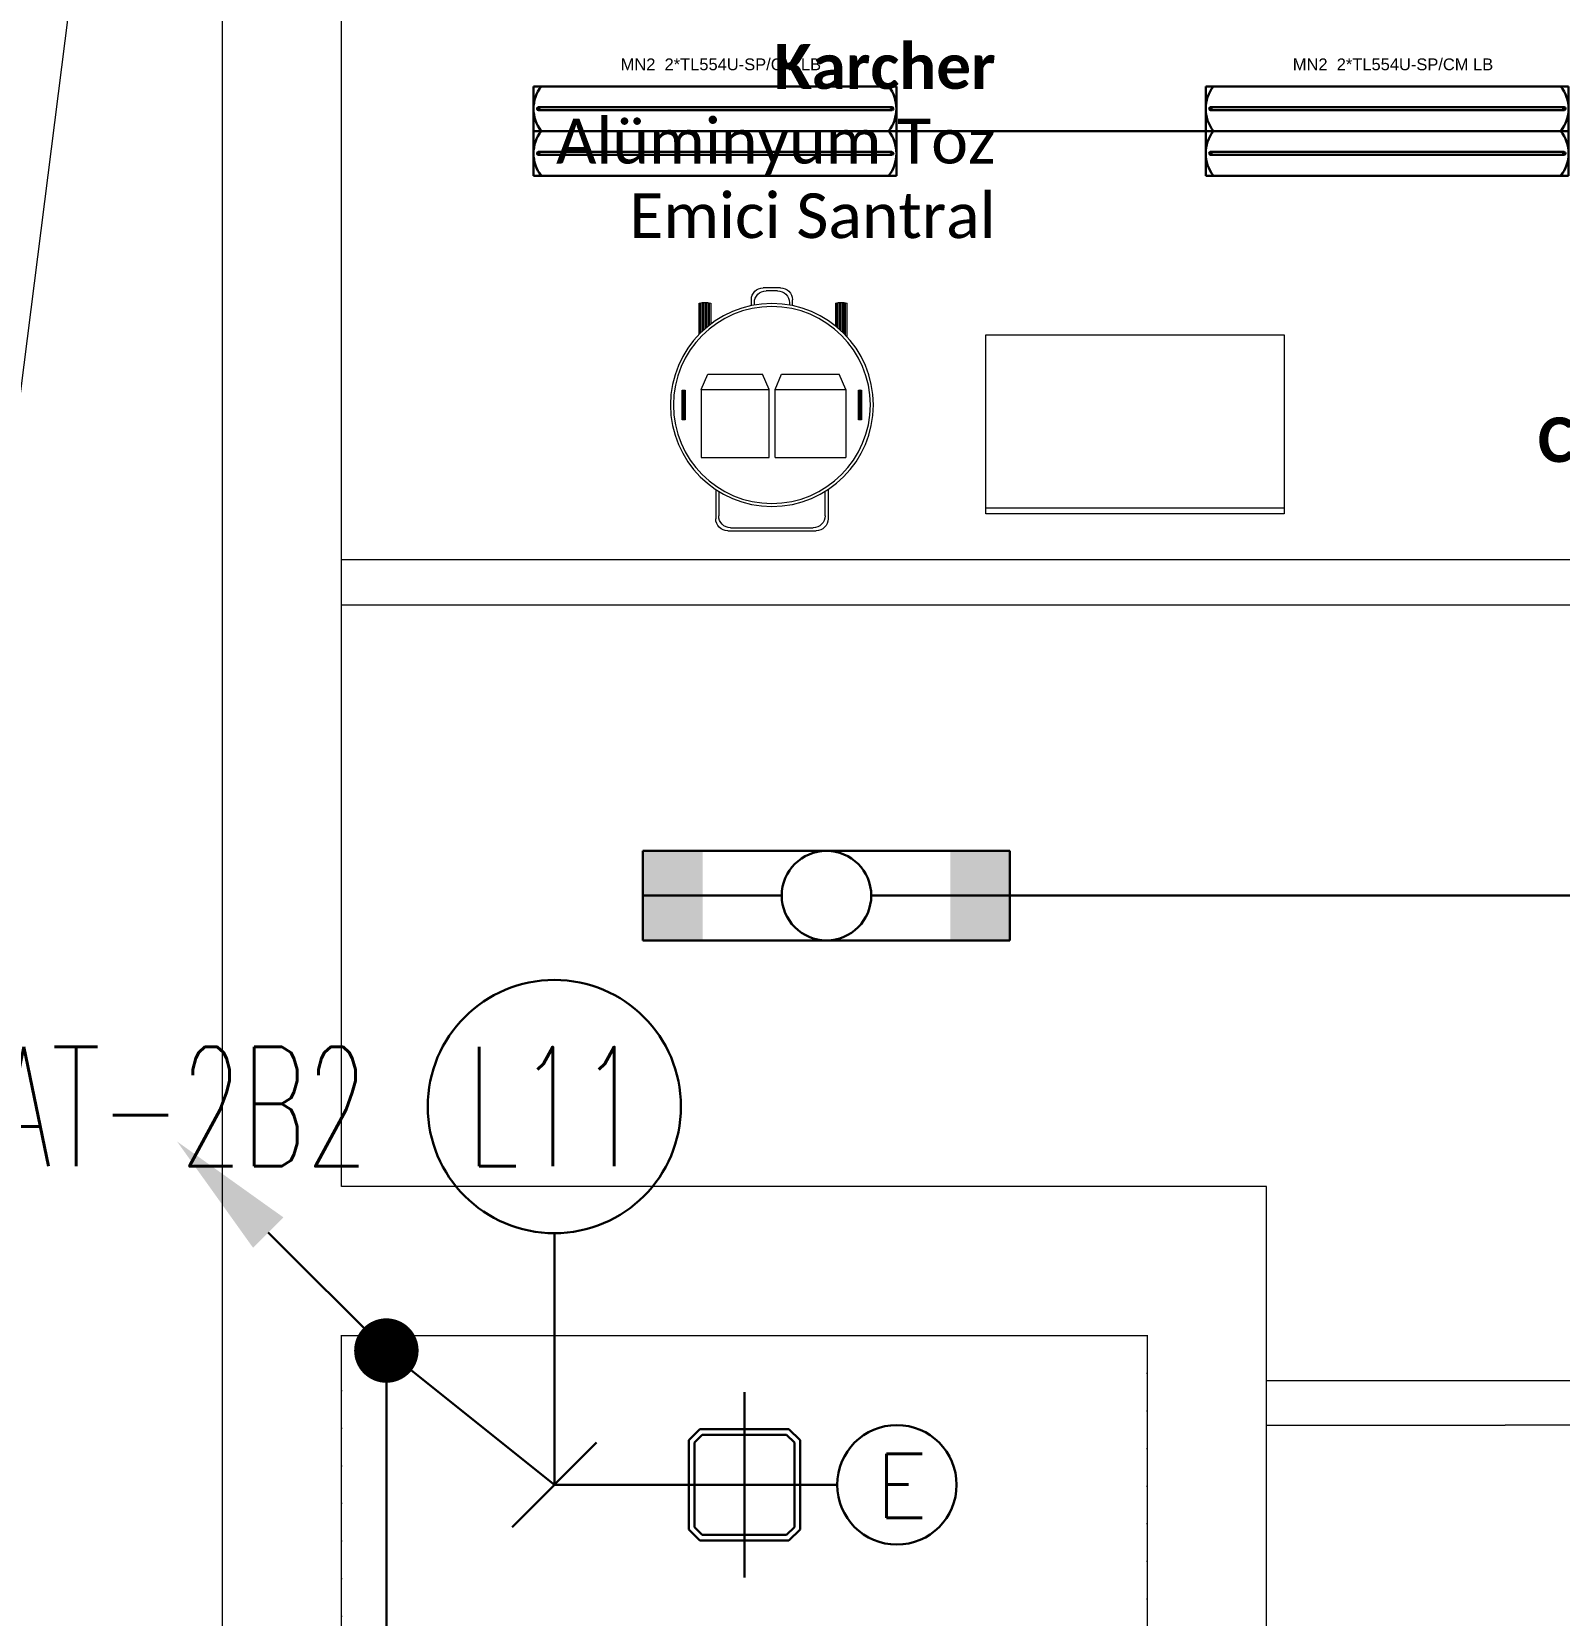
# Model space of a CAD drawing. Header units: metres. Extents: x -13316 to 152404, y -3899 to 30226.
# Drawn here: x 1116 to 1628, y 3456 to 3987 of the extents above; entities that cross this region are included whole.
import ezdxf
from ezdxf.enums import TextEntityAlignment as Align

# ---------------------------------------------------------------- set-up
doc = ezdxf.new("R2010")
doc.units = ezdxf.units.M
doc.header["$LTSCALE"] = 100
doc.header["$MEASUREMENT"] = 0
doc.linetypes.add('DOT2', pattern=[0.125, 0, -0.125])
doc.layers.get('0').update_dxf_attribs({"color": 9, "lineweight": 9})
for name, color, linetype, lineweight in [('00', 9, 'Continuous', 9), ('01', 9, 'Continuous', 9), ('06D', 9, 'Continuous', 9), ('20', 9, 'DOT2', 9), ('E-2x18(W) PL DOWNLIGHT ARMATÜR (SIVAÜSTÜ)', 7, 'Continuous', 30), ('E-2x36 W SIVAÜSTÜ FLUORESAN ARMATÜR (ETANŞ)', 7, 'Continuous', 30), ('E-2x54 W SIVAÜSTÜ FLUORESAN YÜKSEK TAVAN ARMATÜRÜ', 7, 'Continuous', 30), ('E-ACİL AYDINLATMA KİTİ', 7, 'Continuous', 30), ('E-KABLO', 7, 'Continuous', 30), ('E-LINYE', 7, 'Continuous', 30), ('E-YUKARI ÇIKAN HAT', 7, 'Continuous', 30)]:
    doc.layers.add(name, color=color, linetype=linetype, lineweight=lineweight)
doc.styles.add('Arial', font='arial.ttf', dxfattribs={"height": 2.5})
doc.styles.add('E-YAZI', font='txttw.shx')
doc.styles.add('MuuM_TEXT-STANDART', font='ARIALN.TTF')

# ---------------------------------------------------------------- blocks, each defined once
blk = doc.blocks.new('100_2x36 W SIVAÜSTÜ FLUORESAN ARMATÜR (ETANŞ)')
at = {"layer": 'E-2x36 W SIVAÜSTÜ FLUORESAN ARMATÜR (ETANŞ)', "color": 4}
for p, q in [((-6.15, 1.5), (6.15, 1.5)), ((-6.15, 1.5), (-6.15, -1.5)), ((6.15, 1.5), (6.15, -1.5)), ((-1.5, 0), (-6.15, 0)), ((1.5, 0), (6.15, 0)), ((-6.15, -1.5), (6.15, -1.5))]:
    blk.add_line(p, q, dxfattribs=at)
blk.add_circle((0, 0), 1.5, dxfattribs=at)
for points in [[(-4.15, 1.5), (-4.15, -1.5), (-6.15, 1.5), (-6.15, -1.5)], [(4.15, 1.5), (4.15, -1.5), (6.15, 1.5), (6.15, -1.5)]]:
    blk.add_solid(points, dxfattribs=at)
blk = doc.blocks.new('2x54 W SIVAÜSTÜ FLUORESAN YÜKSEK TAVAN ARMATÜRÜ')
at = {"layer": 'E-2x54 W SIVAÜSTÜ FLUORESAN YÜKSEK TAVAN ARMATÜRÜ', "color": 4}
for p, q in [((-60.8, 15), (-60.8, -15)), ((-60.8, 15), (60.8, 15)), ((60.8, 15), (60.8, 0)), ((-60, 0), (-15, 0)), ((15, 0), (60, 0)), ((60.8, 0), (60.8, -15)), ((-60.8, -15), (60.8, -15))]:
    blk.add_line(p, q, dxfattribs=at)
at = {"layer": 'E-2x54 W SIVAÜSTÜ FLUORESAN YÜKSEK TAVAN ARMATÜRÜ', "color": 7}
for p, q in [((-59.27, 8.01), (59.32, 8.01)), ((-59.16, 7.01), (59.44, 7)), ((-60.8, 0), (60.8, 0)), ((-59.27, -6.99), (59.32, -6.99)), ((-59.16, -7.99), (59.44, -8))]:
    blk.add_line(p, q, dxfattribs=at)
for centre in [(-59.23, 7.63), (-59.23, 7.33), (59.36, 7.63), (59.36, 7.33), (-59.23, -7.37), (-59.23, -7.67), (59.36, -7.37), (59.36, -7.67)]:
    blk.add_circle(centre, 0.11, dxfattribs=at)
for centre, radius, start, end in [((-48.66, 7.5), 12.14, 141.86, 218.14), ((48.66, 7.5), 12.14, 321.86, 38.14), ((-59.12, 7.51), 0.515, 106.8674, 266.7612), ((-59.32, 7.49), 0.519, 289.2244, 84.4042), ((59.47, 7.51), 0.515, 106.8674, 266.7612), ((59.27, 7.49), 0.519, 289.2244, 84.4042), ((-48.66, -7.5), 12.14, 141.86, 218.14), ((48.66, -7.5), 12.14, 321.86, 38.14), ((-59.12, -7.49), 0.515, 106.8674, 266.7612), ((-59.32, -7.51), 0.519, 289.2244, 84.4042), ((59.47, -7.49), 0.515, 106.8674, 266.7612), ((59.27, -7.51), 0.519, 289.2244, 84.4042)]:
    blk.add_arc(centre, radius, start, end, dxfattribs=at)
at = {"layer": 'E-2x54 W SIVAÜSTÜ FLUORESAN YÜKSEK TAVAN ARMATÜRÜ', "color": 7, "style": 'Arial'}
blk.add_text('MN2  2*TL554U-SP/CM LB', height=3.9508, dxfattribs=at).set_placement((-31.61, 20.4))
blk = doc.blocks.new('100_YUKARI ÇIKAN HAT')
at = {"layer": 'E-YUKARI ÇIKAN HAT', "color": 3, "linetype": 'Continuous'}
blk.add_line((2.472, 2.471), (0, 0), dxfattribs=at)
at = {"layer": 'E-YUKARI ÇIKAN HAT', "color": 4, "linetype": 'Continuous', "const_width": 0.675}
blk.add_lwpolyline([(-0.338, 0, 1), (0.337, 0, 1)], format="xyb", close=True, dxfattribs=at)
at = {"layer": 'E-YUKARI ÇIKAN HAT', "color": 3, "linetype": 'Continuous'}
blk.add_solid([(2.154, 2.789), (2.79, 2.152), (4.382, 4.379)], dxfattribs=at)
blk = doc.blocks.new('100_2x18(W) PL DOWNLIGHT ARMATÜR (SIVAÜSTÜ)')
at = {"layer": 'E-2x18(W) PL DOWNLIGHT ARMATÜR (SIVAÜSTÜ)', "color": 4, "ltscale": 0.4}
for q in [(0, 25), (0, 25), (-25, 0), (-25, 0), (0, -25), (25, 0), (0, -25), (25, 0)]:
    blk.add_line((0, 0), q, dxfattribs=at)
at = {"layer": 'E-2x18(W) PL DOWNLIGHT ARMATÜR (SIVAÜSTÜ)', "color": 4}
for p, q in [((-12, 15), (-15, 12)), ((-11.38, 13.5), (-13.5, 11.38)), ((12, 15), (-12, 15)), ((11.38, 13.5), (-11.38, 13.5)), ((13.5, 11.38), (11.38, 13.5)), ((15, 12), (12, 15)), ((-15, 12), (-15, -12)), ((-13.5, 11.38), (-13.5, -11.38)), ((13.5, -11.38), (13.5, 11.38)), ((15, -12), (15, 12)), ((-15, -12), (-12, -15)), ((-13.5, -11.38), (-11.38, -13.5)), ((11.38, -13.5), (13.5, -11.38)), ((12, -15), (15, -12)), ((-12, -15), (12, -15)), ((-11.38, -13.5), (11.38, -13.5))]:
    blk.add_line(p, q, dxfattribs=at)
blk = doc.blocks.new('100_ACİL AYDINLATMA KİTİ')
at = {"layer": 'E-ACİL AYDINLATMA KİTİ', "color": 3}
blk.add_circle((0, 0), 1.251, dxfattribs=at)
at = {"layer": 'E-ACİL AYDINLATMA KİTİ', "color": 3, "style": 'E-YAZI'}
blk.add_text('E', height=1.34, dxfattribs=at).set_placement((-0.448, -0.694))
blk = doc.blocks.new('2.bod.sitatik')
at = {"layer": '01'}
blk.add_lwpolyline([(860, -6150), (900, -6150), (900, -6150), (900, -6150), (900, -5400), (1170, -5400), (1170, -5950), (1170, -5950), (1170, -5950), (1210, -5950), (1210, -5350), (900, -5350), (900, -4630), (860, -4630)], close=True, dxfattribs=at)
blk = doc.blocks.new('p-mekanik_karcher')
at = {"lineweight": 0}
h = blk.add_hatch(dxfattribs=at)
h.set_pattern_fill('JIS_LC_8', color=256, scale=0.05, angle=-90, style=0)
h.set_pattern_definition([(315, (833.43465, 273.1912), (0.27577164, 0.27577164), []), (315, (833.43465, 273.1712), (0.27577164, 0.27577164), [])])
h.paths.add_polyline_path([(572.3, -35.49), (577.3, -35.49), (577.3, -34.49), (572.3, -34.49), (567.3, -34.49), (567.3, -35.49)])
h = blk.add_hatch(dxfattribs=at)
h.set_pattern_fill('JIS_LC_8', color=256, scale=0.05, angle=-90, style=0)
h.set_pattern_definition([(315, (833.43465, 214.17962), (0.27577164, 0.27577164), []), (315, (833.43465, 214.15962), (0.27577164, 0.27577164), [])])
h.paths.add_polyline_path([(572.3, -94.5), (577.3, -94.5), (577.3, -93.5), (572.3, -93.5), (567.3, -93.5), (567.3, -94.5)])
for p, q in [((546.71, -42.12), (537.91, -42.12)), ((547.16, -41.62), (537.92, -41.62)), ((547.62, -41.12), (537.97, -41.12)), ((548.11, -40.62), (538.05, -40.62)), ((548.61, -40.12), (538.17, -40.12)), ((546.28, -42.62), (537.93, -42.62)), ((545.87, -43.12), (537.98, -43.12)), ((545.48, -43.62), (538.06, -43.62)), ((538.17, -44.06), (545.14, -44.06)), ((600.62, -45.69), (610.45, -45.69)), ((601.26, -46.69), (609.45, -46.69)), ((613.45, -50.69), (613.45, -78.34)), ((614.45, -49.69), (614.45, -79.34)), ((539.01, -57.63), (537.02, -57.63)), ((538.82, -58.63), (538.02, -58.63)), ((539.01, -71.4), (537.02, -71.4)), ((600.62, -83.34), (610.45, -83.34)), ((547.47, -87.73), (537.91, -87.73)), ((547.94, -88.23), (537.92, -88.23)), ((547.01, -87.23), (537.93, -87.23)), ((548.44, -88.73), (537.97, -88.73)), ((546.57, -86.73), (537.98, -86.73)), ((548.96, -89.23), (538.05, -89.23)), ((546.14, -86.23), (538.06, -86.23)), ((538.17, -85.8), (545.79, -85.8)), ((549.5, -89.73), (538.17, -89.73))]:
    blk.add_line(p, q, dxfattribs=at)
for points in [[(572.3, -35.49), (577.3, -35.49), (577.3, -34.49), (572.3, -34.49), (567.3, -34.49), (567.3, -35.49), (572.3, -35.49)], [(572.3, -35.49), (577.3, -35.49), (577.3, -34.49), (572.3, -34.49), (567.3, -34.49), (567.3, -35.49), (572.3, -35.49)], [(567.07, -40.86), (562.02, -43.05)], [(567.07, -40.86), (567.07, -63.56)], [(567.07, -40.86), (589.89, -40.86)], [(589.89, -40.86), (589.89, -63.56)], [(562.02, -43.05), (562.02, -61.36)], [(533.02, -67.4), (533.02, -61.63)], [(534.02, -66.4), (534.02, -62.63)], [(567.07, -63.56), (562.02, -61.36)], [(589.89, -63.56), (567.07, -63.56)], [(567.07, -65.56), (562.02, -67.75)], [(562.02, -67.75), (562.02, -87.06)], [(567.07, -65.56), (567.07, -89.25)], [(589.89, -65.56), (567.07, -65.56)], [(589.89, -65.56), (589.89, -89.25)], [(538.02, -70.4), (538.82, -70.4)], [(609.45, -82.34), (601.26, -82.34)], [(567.07, -89.25), (562.02, -87.06)], [(567.07, -89.25), (589.89, -89.25)], [(572.3, -94.5), (577.3, -94.5), (577.3, -93.5), (572.3, -93.5), (567.3, -93.5), (567.3, -94.5), (572.3, -94.5)]]:
    blk.add_lwpolyline(points, dxfattribs=at)
for radius in [34, 33]:
    blk.add_circle((572.3, -64.51), radius, dxfattribs=at)
for centre, radius, start, end in [((545.54, -42.09), 7.63, 165.0632, 194.9368), ((609.45, -50.69), 4, 0, 90), ((610.45, -49.69), 4, 0, 90), ((537.02, -61.63), 4, 90, 180), ((538.02, -62.63), 4, 90, 180), ((537.02, -67.4), 4, 180, 270), ((538.02, -66.4), 4, 180, 270), ((609.45, -78.34), 4, 270, 0), ((610.45, -79.34), 4, 270, 0), ((545.54, -87.76), 7.63, 165.0632, 194.9368)]:
    blk.add_arc(centre, radius, start, end, dxfattribs=at)
blk = doc.blocks.new('p-mekanik_carbon_miracle_set')
blk.add_lwpolyline([(0, 50), (0, 0), (100, 0), (100, 50), (100, 60), (0, 60)], close=True)
blk.add_lwpolyline([(100, 0), (100, 2), (0, 2)])
blk = doc.blocks.new('2.bod.Mimari')
at = {"layer": '00'}
for points in [[(900, -5155), (1625, -5155), (1625, -5250), (1640, -5250), (1640, -5085), (1625, -5085), (1625, -5140), (900, -5140)], [(1210, -5415), (1305, -5415)], [(1305, -5415), (1560, -5415), (1560, -5430), (1290, -5430)], [(1210, -5430), (1290, -5430)]]:
    blk.add_lwpolyline(points, dxfattribs=at)
at = {"layer": '06D'}
blk.add_lwpolyline([(657.5, -6150), (860, -4550), (860, -4550), (940, -4550), (940, -3830), (860, -3830, 0.323914), (40, -4550), (241.23, -6150)], format="xyb", dxfattribs=at)
at = {"layer": '20', "color": 71, "true_color": 0xafe387}
blk.add_lwpolyline([(900, -5400), (1170, -5400), (1170, -5935), (900, -5935)], close=True, dxfattribs=at)
at = {"xscale": -1, "rotation": 90}
blk.add_blockref('p-mekanik_karcher', (979.7, -4515.75), dxfattribs=at)
at = {"xscale": -1}
blk.add_blockref('p-mekanik_carbon_miracle_set', (1215.92, -5124.55), dxfattribs=at)
at = {"char_height": 15, "width": 676.0027, "attachment_point": 3, "style": 'MuuM_TEXT-STANDART'}
for s, insert in [('\\A1;{\\fCalibri|b1|i0|c162|p34;Karcher\\fCalibri|b0|i0|c162|p34; \\PAlüminyum Toz\\PEmici Santral }', (1119.17, -4967.11)), ('\\A1;{\\fCalibri|b1|i0|c162|p34;Carbon-\\fCalibri|b0|i0|c162|p34;Miracle Set \\fCalibri|b1|i0|c162|p34; \\P\\fCalibri|b0|i0|c162|p34;\\H1x; }', (1484.21, -5092.2))]:
    blk.add_mtext(s, dxfattribs=dict(at, insert=insert))

msp = doc.modelspace()

# ---------------------------------------------------------------- linework, layer by layer
at = {"layer": 'E-KABLO', "color": 6}
for p, q in [((1405.93, 3953.75), (1509.59, 3953.75)), ((1444, 3697.5), (1696, 3697.5)), ((1235, 3545), (1291.3, 3500)), ((1323.92, 3500), (1291.3, 3500))]:
    msp.add_line(p, q, dxfattribs=at)
at = {"layer": 'E-KABLO', "color": 5}
msp.add_line((1235, 3545), (1235, 3040), dxfattribs=at)
at = {"layer": 'E-LINYE', "color": 7, "linetype": 'Continuous'}
for p, q in [((1291.3, 3500), (1291.3, 3584.35)), ((1291.3, 3543.96), (1291.3, 3500)), ((1277.16, 3485.86), (1305.44, 3514.14))]:
    msp.add_line(p, q, dxfattribs=at)
msp.add_circle((1291.3, 3626.79), 42.44, dxfattribs=at)

# ---------------------------------------------------------------- block references
for name in ['2.bod.sitatik', '2.bod.Mimari']:
    msp.add_blockref(name, (320, 8950))
at = {"layer": 'E-2x18(W) PL DOWNLIGHT ARMATÜR (SIVAÜSTÜ)', "color": 6, "xscale": 1.243104, "yscale": 1.243104, "zscale": 1.243104}
msp.add_blockref('100_2x18(W) PL DOWNLIGHT ARMATÜR (SIVAÜSTÜ)', (1355, 3500), dxfattribs=at)
at = {"layer": 'E-2x36 W SIVAÜSTÜ FLUORESAN ARMATÜR (ETANŞ)', "xscale": 10, "yscale": 10, "zscale": 10}
msp.add_blockref('100_2x36 W SIVAÜSTÜ FLUORESAN ARMATÜR (ETANŞ)', (1382.5, 3697.5), dxfattribs=at)
at = {"layer": 'E-2x54 W SIVAÜSTÜ FLUORESAN YÜKSEK TAVAN ARMATÜRÜ', "color": 6}
for p in [(1345.13, 3953.75), (1570.39, 3953.75)]:
    msp.add_blockref('2x54 W SIVAÜSTÜ FLUORESAN YÜKSEK TAVAN ARMATÜRÜ', p, dxfattribs=at)
at = {"layer": 'E-ACİL AYDINLATMA KİTİ', "xscale": 16, "yscale": 16, "zscale": 16}
msp.add_blockref('100_ACİL AYDINLATMA KİTİ', (1406.09, 3500), dxfattribs=at)
at = {"layer": 'E-YUKARI ÇIKAN HAT', "xscale": -16, "yscale": 16, "zscale": 16}
msp.add_blockref('100_YUKARI ÇIKAN HAT', (1235, 3545), dxfattribs=at)

# ---------------------------------------------------------------- texts
at = {"layer": 'E-LINYE', "color": 3, "linetype": 'Continuous', "style": 'E-YAZI', "width": 0.6}
for s, p in [('AT-2B2', (1166.5, 3626.79)), ('L11', (1291.3, 3626.79))]:
    msp.add_text(s, height=40, dxfattribs=at).set_placement(p, align=Align.MIDDLE_CENTER)

doc.saveas('drawing.dxf')
